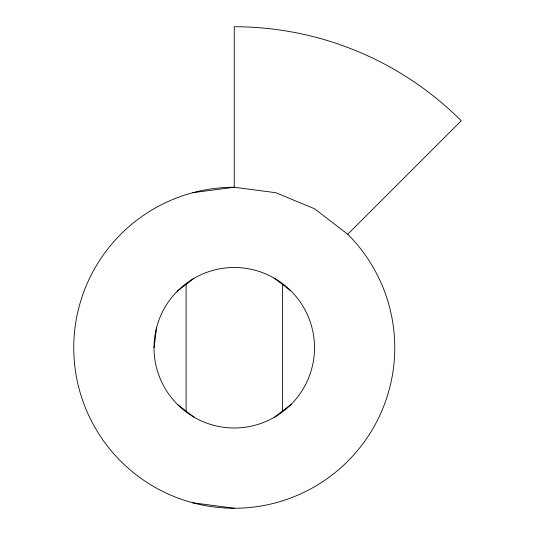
<?xml version="1.0" encoding="UTF-8"?>
<svg xmlns="http://www.w3.org/2000/svg" width="535" height="535" viewBox="0 0 535 535"><rect width="100%" height="100%" fill="white"/><g stroke="black" fill="none" stroke-linecap="round" stroke-linejoin="round"><path stroke-width="0.8" d="M154.053 347.75L156.655 327.313M347.75 234.256L461.244 120.77A321 321 0 0 0 234.256 26.75L234.256 187.25A160.5 160.5 0 0 0 79.227 389.293A160.5 160.5 0 0 0 314.506 486.75A160.5 160.5 0 0 0 347.75 234.256L314.506 208.75L275.799 192.72L234.256 187.25L192.72 192.72M177.272 291.247L193.837 278.421M274.682 417.079L291.247 404.253M192.72 502.78L234.256 508.25M274.087 278.08L290.759 290.766M177.76 404.734A80.25 80.25 0 0 0 311.865 368.187A80.25 80.25 0 0 0 213.157 270.322A80.25 80.25 0 0 0 177.76 404.734L194.432 417.42M282.406 284.413L282.406 411.094M186.106 284.406L186.106 411.087"/></g></svg>
